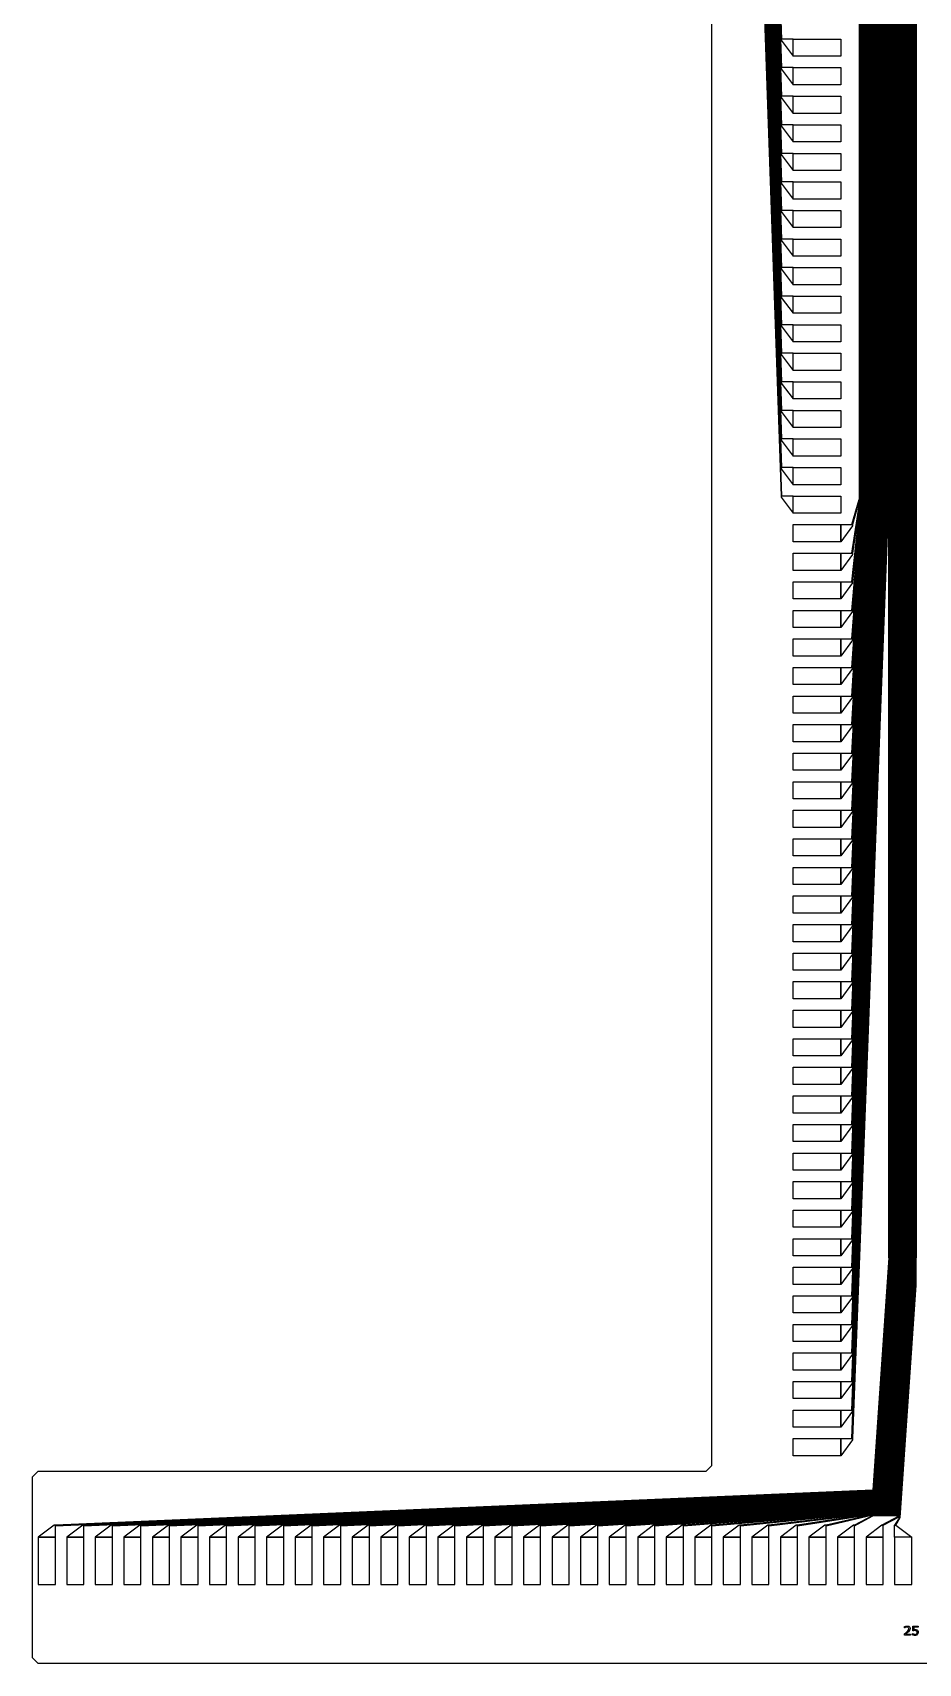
# Model space of a CAD drawing. Header units: inches. Extents: x 106592 to 209533, y 57057 to 74911.
# Drawn here: x 180135 to 183288, y 57278 to 63079 of the extents above; entities that cross this region are included whole.
import ezdxf

# ---------------------------------------------------------------- set-up
doc = ezdxf.new("R2010")
doc.units = ezdxf.units.IN
doc.header["$MEASUREMENT"] = 0
for name, color, linetype in [('metal', 221, 'Continuous'), ('nitride window', 40, 'Continuous'), ('profile', 140, 'Continuous')]:
    doc.layers.add(name, color=color, linetype=linetype)

msp = doc.modelspace()

# ---------------------------------------------------------------- linework, layer by layer
at = {"layer": 'metal'}
for points in [[(183077.5, 61418.7), (183079.1, 61418.7), (183079.1, 68021.4), (183077.5, 68021.4)], [(183080.7, 61418.7), (183082.3, 61418.7), (183082.3, 68021.4), (183080.7, 68021.4)], [(183083.9, 61418.7), (183085.5, 61418.7), (183085.5, 68021.4), (183083.9, 68021.4)], [(183087.1, 61418.7), (183088.7, 61418.7), (183088.7, 68021.4), (183087.1, 68021.4)], [(183090.3, 61418.7), (183091.9, 61418.7), (183091.9, 68021.4), (183090.3, 68021.4)], [(183093.5, 61418.7), (183095.1, 61418.7), (183095.1, 68021.4), (183093.5, 68021.4)], [(183096.7, 61418.7), (183098.3, 61418.7), (183098.3, 68021.4), (183096.7, 68021.4)], [(183099.9, 61418.7), (183101.5, 61418.7), (183101.5, 68021.4), (183099.9, 68021.4)], [(183103.1, 61418.7), (183104.7, 61418.7), (183104.7, 68021.4), (183103.1, 68021.4)], [(183106.3, 61418.7), (183107.9, 61418.7), (183107.9, 68021.4), (183106.3, 68021.4)], [(183109.5, 61418.7), (183111.1, 61418.7), (183111.1, 68021.4), (183109.5, 68021.4)], [(183112.7, 61418.7), (183114.3, 61418.7), (183114.3, 68021.4), (183112.7, 68021.4)], [(183115.9, 61418.7), (183117.5, 61418.7), (183117.5, 68021.4), (183115.9, 68021.4)], [(183119.1, 61418.7), (183120.7, 61418.7), (183120.7, 68021.4), (183119.1, 68021.4)], [(183122.3, 61418.7), (183123.9, 61418.7), (183123.9, 68021.4), (183122.3, 68021.4)], [(183125.5, 61418.7), (183127.1, 61418.7), (183127.1, 68021.4), (183125.5, 68021.4)], [(183128.7, 61418.7), (183130.3, 61418.7), (183130.3, 68021.4), (183128.7, 68021.4)], [(183131.9, 61418.7), (183133.5, 61418.7), (183133.5, 68021.4), (183131.9, 68021.4)], [(183135.1, 61418.7), (183136.7, 61418.7), (183136.7, 68021.4), (183135.1, 68021.4)], [(183138.3, 61418.7), (183139.9, 61418.7), (183139.9, 68021.4), (183138.3, 68021.4)], [(183141.5, 61418.7), (183143.1, 61418.7), (183143.1, 68021.4), (183141.5, 68021.4)], [(183144.7, 61418.7), (183146.3, 61418.7), (183146.3, 68021.4), (183144.7, 68021.4)], [(183147.9, 61418.7), (183149.5, 61418.7), (183149.5, 68021.4), (183147.9, 68021.4)], [(183151.1, 61418.7), (183152.7, 61418.7), (183152.7, 68021.4), (183151.1, 68021.4)], [(183154.3, 61418.7), (183155.9, 61418.7), (183155.9, 68021.4), (183154.3, 68021.4)], [(183157.5, 61418.7), (183159.1, 61418.7), (183159.1, 68021.4), (183157.5, 68021.4)], [(183160.7, 61418.7), (183162.3, 61418.7), (183162.3, 68021.4), (183160.7, 68021.4)], [(183163.9, 61418.7), (183165.5, 61418.7), (183165.5, 68021.4), (183163.9, 68021.4)], [(183167.1, 61418.7), (183168.7, 61418.7), (183168.7, 68021.4), (183167.1, 68021.4)], [(183170.3, 61418.7), (183171.9, 61418.7), (183171.9, 68021.4), (183170.3, 68021.4)], [(183173.5, 61418.7), (183175.1, 61418.7), (183175.1, 68021.4), (183173.5, 68021.4)], [(183176.7, 61418.7), (183178.3, 61418.7), (183178.3, 68021.4), (183176.7, 68021.4)], [(183179.9, 61418.7), (183181.5, 61418.7), (183181.5, 68021.4), (183179.9, 68021.4)], [(183184.7, 58721.4), (183183.1, 58721.4), (183183.1, 68021.4), (183184.7, 68021.4)], [(183187.9, 58721.4), (183186.3, 58721.4), (183186.3, 68021.4), (183187.9, 68021.4)], [(183191.1, 58721.4), (183189.5, 58721.4), (183189.5, 68021.4), (183191.1, 68021.4)], [(183194.3, 58721.4), (183192.7, 58721.4), (183192.7, 68021.4), (183194.3, 68021.4)], [(183197.5, 58721.4), (183195.9, 58721.4), (183195.9, 68021.4), (183197.5, 68021.4)], [(183200.7, 58721.4), (183199.1, 58721.4), (183199.1, 68021.4), (183200.7, 68021.4)], [(183203.9, 58721.4), (183202.3, 58721.4), (183202.3, 68021.4), (183203.9, 68021.4)], [(183207.1, 58721.4), (183205.5, 58721.4), (183205.5, 68021.4), (183207.1, 68021.4)], [(183210.3, 58721.4), (183208.7, 58721.4), (183208.7, 68021.4), (183210.3, 68021.4)], [(183213.5, 58721.4), (183211.9, 58721.4), (183211.9, 68021.4), (183213.5, 68021.4)], [(183216.7, 58721.4), (183215.1, 58721.4), (183215.1, 68021.4), (183216.7, 68021.4)], [(183219.9, 58721.4), (183218.3, 58721.4), (183218.3, 68021.4), (183219.9, 68021.4)], [(183223.1, 58721.4), (183221.5, 58721.4), (183221.5, 68021.4), (183223.1, 68021.4)], [(183226.3, 58721.4), (183224.7, 58721.4), (183224.7, 68021.4), (183226.3, 68021.4)], [(183229.5, 58721.4), (183227.9, 58721.4), (183227.9, 68021.4), (183229.5, 68021.4)], [(183232.7, 58721.4), (183231.1, 58721.4), (183231.1, 68021.4), (183232.7, 68021.4)], [(183235.9, 58721.4), (183234.3, 58721.4), (183234.3, 68021.4), (183235.9, 68021.4)], [(183239.1, 58721.4), (183237.5, 58721.4), (183237.5, 68021.4), (183239.1, 68021.4)], [(183242.3, 58721.4), (183240.7, 58721.4), (183240.7, 68021.4), (183242.3, 68021.4)], [(183245.5, 58721.4), (183243.9, 58721.4), (183243.9, 68021.4), (183245.5, 68021.4)], [(183248.7, 58721.4), (183247.1, 58721.4), (183247.1, 68021.4), (183248.7, 68021.4)], [(183251.9, 58721.4), (183250.3, 58721.4), (183250.3, 68021.4), (183251.9, 68021.4)], [(183255.1, 58721.4), (183253.5, 58721.4), (183253.5, 68021.4), (183255.1, 68021.4)], [(183258.3, 58721.4), (183256.7, 58721.4), (183256.7, 68021.4), (183258.3, 68021.4)], [(183261.5, 58721.4), (183259.9, 58721.4), (183259.9, 68021.4), (183261.5, 68021.4)], [(183264.7, 58721.4), (183263.1, 58721.4), (183263.1, 68021.4), (183264.7, 68021.4)], [(183267.9, 58721.4), (183266.3, 58721.4), (183266.3, 68021.4), (183267.9, 68021.4)], [(183271.1, 58721.4), (183269.5, 58721.4), (183269.5, 68021.4), (183271.1, 68021.4)], [(183274.3, 58721.4), (183272.7, 58721.4), (183272.7, 68021.4), (183274.3, 68021.4)], [(183277.5, 58721.4), (183275.9, 58721.4), (183275.9, 68021.4), (183277.5, 68021.4)], [(183280.7, 58721.4), (183279.1, 58721.4), (183279.1, 68021.4), (183280.7, 68021.4)], [(182574.8, 67921.4), (182573.2, 67921.4), (182800, 61430.7), (182802.1, 61430.7)], [(182578, 67921.4), (182576.4, 67921.4), (182800, 61532.3), (182802.1, 61532.3)], [(182581.2, 67921.4), (182579.6, 67921.4), (182800, 61633.9), (182802.1, 61633.9)], [(182800, 61735.5), (182802.1, 61735.5), (182584.4, 67921.4), (182582.8, 67921.4)], [(182587.6, 67921.4), (182586, 67921.4), (182800, 61837.1), (182802.1, 61837.1)], [(182800, 61938.7), (182802.1, 61938.7), (182590.8, 67921.4), (182589.2, 67921.4)], [(182800, 62040.3), (182802.1, 62040.3), (182594, 67921.4), (182592.4, 67921.4)], [(182597.2, 67921.4), (182595.6, 67921.4), (182800, 62141.9), (182802.1, 62141.9)], [(182600.4, 67921.4), (182598.8, 67921.4), (182800, 62243.5), (182802.1, 62243.5)], [(182603.6, 67921.4), (182602, 67921.4), (182800, 62345.1), (182802.1, 62345.1)], [(182606.8, 67921.4), (182605.2, 67921.4), (182800, 62446.7), (182802.1, 62446.7)], [(182800, 62548.3), (182802.1, 62548.3), (182610, 67921.4), (182608.4, 67921.4)], [(182613.2, 67921.4), (182611.6, 67921.4), (182800, 62649.9), (182802.1, 62649.9)], [(182800, 62751.5), (182802.1, 62751.5), (182616.4, 67921.4), (182614.8, 67921.4)], [(182800, 62853.1), (182802.1, 62853.1), (182619.6, 67921.4), (182618, 67921.4)], [(182622.8, 67921.4), (182621.2, 67921.4), (182800, 62954.7), (182802.1, 62954.7)], [(182626, 67921.4), (182624.4, 67921.4), (182800, 63056.3), (182802.1, 63056.3)], [(182842.3, 62995.4), (182842.3, 63056.3), (182800, 63056.3), (182800, 63052.1), (182842.3, 62995.4)], [(182842.3, 63056.3), (183011.6, 63056.3), (183011.6, 62995.4), (182842.3, 62995.4)], [(182842.3, 62893.8), (182842.3, 62954.7), (182800, 62954.7), (182800, 62950.5), (182842.3, 62893.8)], [(182842.3, 62954.7), (183011.6, 62954.7), (183011.6, 62893.8), (182842.3, 62893.8)], [(182842.3, 62792.2), (182842.3, 62853.1), (182800, 62853.1), (182800, 62848.9), (182842.3, 62792.2)], [(182842.3, 62853.1), (183011.6, 62853.1), (183011.6, 62792.2), (182842.3, 62792.2)], [(182842.3, 62690.6), (182842.3, 62751.5), (182800, 62751.5), (182800, 62747.3), (182842.3, 62690.6)], [(182842.3, 62751.5), (183011.6, 62751.5), (183011.6, 62690.6), (182842.3, 62690.6)], [(182842.3, 62588.9), (182842.3, 62649.9), (182800, 62649.9), (182800, 62645.7), (182842.3, 62588.9)], [(182842.3, 62649.9), (183011.6, 62649.9), (183011.6, 62588.9), (182842.3, 62588.9)], [(182842.3, 62487.3), (182842.3, 62548.3), (182800, 62548.3), (182800, 62544.1), (182842.3, 62487.3)], [(182842.3, 62548.3), (183011.6, 62548.3), (183011.6, 62487.3), (182842.3, 62487.3)], [(182842.3, 62385.7), (182842.3, 62446.7), (182800, 62446.7), (182800, 62442.5), (182842.3, 62385.7)], [(182842.3, 62446.7), (183011.6, 62446.7), (183011.6, 62385.7), (182842.3, 62385.7)], [(182842.3, 62284.1), (182842.3, 62345.1), (182800, 62345.1), (182800, 62340.9), (182842.3, 62284.1)], [(182842.3, 62345.1), (183011.6, 62345.1), (183011.6, 62284.1), (182842.3, 62284.1)], [(182842.3, 62182.5), (182842.3, 62243.5), (182800, 62243.5), (182800, 62239.3), (182842.3, 62182.5)], [(182842.3, 62243.5), (183011.6, 62243.5), (183011.6, 62182.5), (182842.3, 62182.5)], [(182842.3, 62080.9), (182842.3, 62141.9), (182800, 62141.9), (182800, 62137.7), (182842.3, 62080.9)], [(182842.3, 62141.9), (183011.6, 62141.9), (183011.6, 62080.9), (182842.3, 62080.9)], [(182842.3, 61979.3), (182842.3, 62040.3), (182800, 62040.3), (182800, 62036.1), (182842.3, 61979.3)], [(182842.3, 62040.3), (183011.6, 62040.3), (183011.6, 61979.3), (182842.3, 61979.3)], [(182842.3, 61877.7), (182842.3, 61938.7), (182800, 61938.7), (182800, 61934.5), (182842.3, 61877.7)], [(182842.3, 61938.7), (183011.6, 61938.7), (183011.6, 61877.7), (182842.3, 61877.7)], [(182842.3, 61776.1), (182842.3, 61837.1), (182800, 61837.1), (182800, 61832.8), (182842.3, 61776.1)], [(182842.3, 61837.1), (183011.6, 61837.1), (183011.6, 61776.1), (182842.3, 61776.1)], [(182842.3, 61674.5), (182842.3, 61735.5), (182800, 61735.5), (182800, 61731.2), (182842.3, 61674.5)], [(182842.3, 61735.5), (183011.6, 61735.5), (183011.6, 61674.5), (182842.3, 61674.5)], [(182842.3, 61572.9), (182842.3, 61633.9), (182800, 61633.9), (182800, 61629.6), (182842.3, 61572.9)], [(182842.3, 61633.9), (183011.6, 61633.9), (183011.6, 61572.9), (182842.3, 61572.9)], [(182842.3, 61471.3), (182842.3, 61532.3), (182800, 61532.3), (182800, 61528), (182842.3, 61471.3)], [(182842.3, 61532.3), (183011.6, 61532.3), (183011.6, 61471.3), (182842.3, 61471.3)], [(182842.3, 61369.7), (182842.3, 61430.7), (182800, 61430.7), (182800, 61426.4), (182842.3, 61369.7)], [(182842.3, 61430.7), (183011.6, 61430.7), (183011.6, 61369.7), (182842.3, 61369.7)], [(183144.7, 61418.7), (183146.3, 61418.7), (183054, 59195.4), (183051.8, 59195.4)], [(183054, 59297), (183051.8, 59297), (183141.5, 61418.7), (183143.1, 61418.7)], [(183138.3, 61418.7), (183139.9, 61418.7), (183054, 59398.6), (183051.8, 59398.6)], [(183054, 59500.2), (183051.8, 59500.2), (183135.1, 61418.7), (183136.7, 61418.7)], [(183054, 59601.8), (183051.8, 59601.8), (183131.9, 61418.7), (183133.5, 61418.7)], [(183128.7, 61418.7), (183130.3, 61418.7), (183054, 59703.4), (183051.8, 59703.4)], [(183147.9, 61418.7), (183149.5, 61418.7), (183054, 59093.8), (183051.8, 59093.8)], [(183151.1, 61418.7), (183152.7, 61418.7), (183054, 58992.2), (183051.8, 58992.2)], [(183176.7, 61418.7), (183178.3, 61418.7), (183054, 58179.3), (183051.8, 58179.3)], [(183173.5, 61418.7), (183175.1, 61418.7), (183054, 58280.9), (183051.8, 58280.9)], [(183154.3, 61418.7), (183155.9, 61418.7), (183054, 58890.6), (183051.8, 58890.6)], [(183054, 58789), (183051.8, 58789), (183157.5, 61418.7), (183159.1, 61418.7)], [(183054, 58687.4), (183051.8, 58687.4), (183160.7, 61418.7), (183162.3, 61418.7)], [(183163.9, 61418.7), (183165.5, 61418.7), (183054, 58585.8), (183051.8, 58585.8)], [(183054, 58484.1), (183051.8, 58484.1), (183167.1, 61418.7), (183168.7, 61418.7)], [(183170.3, 61418.7), (183171.9, 61418.7), (183054, 58382.5), (183051.8, 58382.5)], [(183119.1, 61418.7), (183120.7, 61418.7), (183054, 60008.2), (183051.8, 60008.2)], [(183054, 60109.8), (183051.8, 60109.8), (183115.9, 61418.7), (183117.5, 61418.7)], [(183112.7, 61418.7), (183114.3, 61418.7), (183054, 60211.4), (183051.8, 60211.4)], [(183054, 60313), (183051.8, 60313), (183109.5, 61418.7), (183111.1, 61418.7)], [(183054, 60414.6), (183051.8, 60414.6), (183106.3, 61418.7), (183107.9, 61418.7)], [(183103.1, 61418.7), (183104.7, 61418.7), (183054, 60516.2), (183051.8, 60516.2)], [(183122.3, 61418.7), (183123.9, 61418.7), (183054, 59906.6), (183051.8, 59906.6)], [(183125.5, 61418.7), (183127.1, 61418.7), (183054, 59805), (183051.8, 59805)], [(183099.9, 61418.7), (183101.5, 61418.7), (183054, 60617.8), (183051.8, 60617.8)], [(183096.7, 61418.7), (183098.3, 61418.7), (183054, 60719.4), (183051.8, 60719.4)], [(183077.5, 61418.7), (183079.1, 61418.7), (183054, 61329.1), (183051.8, 61329.1)], [(183054, 61227.5), (183051.8, 61227.5), (183080.7, 61418.7), (183082.3, 61418.7)], [(183054, 61125.9), (183051.8, 61125.9), (183083.9, 61418.7), (183085.5, 61418.7)], [(183087.1, 61418.7), (183088.7, 61418.7), (183054, 61024.2), (183051.8, 61024.2)], [(183054, 60922.6), (183051.8, 60922.6), (183090.3, 61418.7), (183091.9, 61418.7)], [(183093.5, 61418.7), (183095.1, 61418.7), (183054, 60821), (183051.8, 60821)], [(183179.9, 61418.7), (183181.5, 61418.7), (183054, 58077.7), (183051.8, 58077.7)], [(182842.3, 61329.1), (183011.6, 61329.1), (183011.6, 61268.1), (182842.3, 61268.1)], [(183011.6, 61268.1), (183011.6, 61329.1), (183054, 61329.1), (183054, 61324.8), (183011.6, 61268.1)], [(182842.3, 61227.5), (183011.6, 61227.5), (183011.6, 61166.5), (182842.3, 61166.5)], [(183011.6, 61166.5), (183011.6, 61227.5), (183054, 61227.5), (183054, 61223.2), (183011.6, 61166.5)], [(182842.3, 61125.9), (183011.6, 61125.9), (183011.6, 61064.9), (182842.3, 61064.9)], [(183011.6, 61064.9), (183011.6, 61125.9), (183054, 61125.9), (183054, 61121.6), (183011.6, 61064.9)], [(182842.3, 61024.2), (183011.6, 61024.2), (183011.6, 60963.3), (182842.3, 60963.3)], [(183011.6, 60963.3), (183011.6, 61024.2), (183054, 61024.2), (183054, 61020), (183011.6, 60963.3)], [(182842.3, 60922.6), (183011.6, 60922.6), (183011.6, 60861.7), (182842.3, 60861.7)], [(183011.6, 60861.7), (183011.6, 60922.6), (183054, 60922.6), (183054, 60918.4), (183011.6, 60861.7)], [(182842.3, 60821), (183011.6, 60821), (183011.6, 60760.1), (182842.3, 60760.1)], [(183011.6, 60760.1), (183011.6, 60821), (183054, 60821), (183054, 60816.8), (183011.6, 60760.1)], [(182842.3, 60719.4), (183011.6, 60719.4), (183011.6, 60658.5), (182842.3, 60658.5)], [(183011.6, 60658.5), (183011.6, 60719.4), (183054, 60719.4), (183054, 60715.2), (183011.6, 60658.5)], [(182842.3, 60617.8), (183011.6, 60617.8), (183011.6, 60556.9), (182842.3, 60556.9)], [(183011.6, 60556.9), (183011.6, 60617.8), (183054, 60617.8), (183054, 60613.6), (183011.6, 60556.9)], [(182842.3, 60516.2), (183011.6, 60516.2), (183011.6, 60455.3), (182842.3, 60455.3)], [(183011.6, 60455.3), (183011.6, 60516.2), (183054, 60516.2), (183054, 60512), (183011.6, 60455.3)], [(182842.3, 60414.6), (183011.6, 60414.6), (183011.6, 60353.7), (182842.3, 60353.7)], [(183011.6, 60353.7), (183011.6, 60414.6), (183054, 60414.6), (183054, 60410.4), (183011.6, 60353.7)], [(182842.3, 60313), (183011.6, 60313), (183011.6, 60252.1), (182842.3, 60252.1)], [(183011.6, 60252.1), (183011.6, 60313), (183054, 60313), (183054, 60308.8), (183011.6, 60252.1)], [(182842.3, 60211.4), (183011.6, 60211.4), (183011.6, 60150.5), (182842.3, 60150.5)], [(183011.6, 60150.5), (183011.6, 60211.4), (183054, 60211.4), (183054, 60207.2), (183011.6, 60150.5)], [(182842.3, 60109.8), (183011.6, 60109.8), (183011.6, 60048.8), (182842.3, 60048.8)], [(183011.6, 60048.8), (183011.6, 60109.8), (183054, 60109.8), (183054, 60105.6), (183011.6, 60048.8)], [(182842.3, 60008.2), (183011.6, 60008.2), (183011.6, 59947.2), (182842.3, 59947.2)], [(183011.6, 59947.2), (183011.6, 60008.2), (183054, 60008.2), (183054, 60004), (183011.6, 59947.2)], [(182842.3, 59906.6), (183011.6, 59906.6), (183011.6, 59845.6), (182842.3, 59845.6)], [(183011.6, 59845.6), (183011.6, 59906.6), (183054, 59906.6), (183054, 59902.4), (183011.6, 59845.6)], [(182842.3, 59805), (183011.6, 59805), (183011.6, 59744), (182842.3, 59744)], [(183011.6, 59744), (183011.6, 59805), (183054, 59805), (183054, 59800.8), (183011.6, 59744)], [(182842.3, 59703.4), (183011.6, 59703.4), (183011.6, 59642.4), (182842.3, 59642.4)], [(183011.6, 59642.4), (183011.6, 59703.4), (183054, 59703.4), (183054, 59699.2), (183011.6, 59642.4)], [(182842.3, 59601.8), (183011.6, 59601.8), (183011.6, 59540.8), (182842.3, 59540.8)], [(183011.6, 59540.8), (183011.6, 59601.8), (183054, 59601.8), (183054, 59597.6), (183011.6, 59540.8)], [(182842.3, 59500.2), (183011.6, 59500.2), (183011.6, 59439.2), (182842.3, 59439.2)], [(183011.6, 59439.2), (183011.6, 59500.2), (183054, 59500.2), (183054, 59496), (183011.6, 59439.2)], [(182842.3, 59398.6), (183011.6, 59398.6), (183011.6, 59337.6), (182842.3, 59337.6)], [(183011.6, 59337.6), (183011.6, 59398.6), (183054, 59398.6), (183054, 59394.4), (183011.6, 59337.6)], [(182842.3, 59297), (183011.6, 59297), (183011.6, 59236), (182842.3, 59236)], [(183011.6, 59236), (183011.6, 59297), (183054, 59297), (183054, 59292.7), (183011.6, 59236)], [(182842.3, 59195.4), (183011.6, 59195.4), (183011.6, 59134.4), (182842.3, 59134.4)], [(183011.6, 59134.4), (183011.6, 59195.4), (183054, 59195.4), (183054, 59191.1), (183011.6, 59134.4)], [(182842.3, 59093.8), (183011.6, 59093.8), (183011.6, 59032.8), (182842.3, 59032.8)], [(183011.6, 59032.8), (183011.6, 59093.8), (183054, 59093.8), (183054, 59089.5), (183011.6, 59032.8)], [(182842.3, 58992.2), (183011.6, 58992.2), (183011.6, 58931.2), (182842.3, 58931.2)], [(183011.6, 58931.2), (183011.6, 58992.2), (183054, 58992.2), (183054, 58987.9), (183011.6, 58931.2)], [(182842.3, 58890.6), (183011.6, 58890.6), (183011.6, 58829.6), (182842.3, 58829.6)], [(183011.6, 58829.6), (183011.6, 58890.6), (183054, 58890.6), (183054, 58886.3), (183011.6, 58829.6)], [(182842.3, 58789), (183011.6, 58789), (183011.6, 58728), (182842.3, 58728)], [(183011.6, 58728), (183011.6, 58789), (183054, 58789), (183054, 58784.7), (183011.6, 58728)], [(183125.7, 57894.3), (183125.7, 57892.7), (183127.3, 57892.7), (183184.7, 58719.8), (183184.7, 58721.4), (183183.1, 58721.4), (183125.7, 57894.3)], [(183130.5, 57889.5), (183125.7, 57889.5), (183125.7, 57891.1), (183128.9, 57891.1), (183186.3, 58718.2), (183186.3, 58721.4), (183187.9, 58721.4), (183187.9, 58716.6)], [(183132.1, 57887.9), (183125.7, 57887.9), (183125.7, 57886.3), (183133.7, 57886.3), (183191.1, 58713.4), (183191.1, 58721.4), (183189.5, 58721.4), (183189.5, 58715)], [(183136.9, 57883.1), (183125.7, 57883.1), (183125.7, 57884.7), (183135.3, 57884.7), (183192.7, 58711.8), (183192.7, 58721.4), (183194.3, 58721.4), (183194.3, 58710.2)], [(183140.1, 57879.9), (183125.7, 57879.9), (183125.7, 57881.5), (183138.5, 57881.5), (183195.9, 58708.6), (183195.9, 58721.4), (183197.5, 58721.4), (183197.5, 58707)], [(183141.7, 57878.3), (183125.7, 57878.3), (183125.7, 57876.7), (183143.3, 57876.7), (183200.7, 58703.8), (183200.7, 58721.4), (183199.1, 58721.4), (183199.1, 58705.4)], [(183146.5, 57873.5), (183125.7, 57873.5), (183125.7, 57875.1), (183144.9, 57875.1), (183202.3, 58702.2), (183202.3, 58721.4), (183203.9, 58721.4), (183203.9, 58700.6)], [(183149.7, 57870.3), (183125.7, 57870.3), (183125.7, 57871.9), (183148.1, 57871.9), (183205.5, 58699), (183205.5, 58721.4), (183207.1, 58721.4), (183207.1, 58697.4)], [(183151.3, 57868.7), (183125.7, 57868.7), (183125.7, 57867.1), (183152.9, 57867.1), (183210.3, 58694.2), (183210.3, 58721.4), (183208.7, 58721.4), (183208.7, 58695.8)], [(183156.1, 57863.9), (183125.7, 57863.9), (183125.7, 57865.5), (183154.5, 57865.5), (183211.9, 58692.6), (183211.9, 58721.4), (183213.5, 58721.4), (183213.5, 58691)], [(183159.3, 57860.7), (183125.7, 57860.7), (183125.7, 57862.3), (183157.7, 57862.3), (183215.1, 58689.4), (183215.1, 58721.4), (183216.7, 58721.4), (183216.7, 58687.8)], [(183160.9, 57859.1), (183125.7, 57859.1), (183125.7, 57857.5), (183162.5, 57857.5), (183219.9, 58684.6), (183219.9, 58721.4), (183218.3, 58721.4), (183218.3, 58686.2)], [(183165.7, 57854.3), (183125.7, 57854.3), (183125.7, 57855.9), (183164.1, 57855.9), (183221.5, 58683), (183221.5, 58721.4), (183223.1, 58721.4), (183223.1, 58681.4)], [(183168.9, 57851.1), (183125.7, 57851.1), (183125.7, 57852.7), (183167.3, 57852.7), (183224.7, 58679.8), (183224.7, 58721.4), (183226.3, 58721.4), (183226.3, 58678.2)], [(183170.5, 57849.5), (183125.7, 57849.5), (183125.7, 57847.9), (183172.1, 57847.9), (183229.5, 58675), (183229.5, 58721.4), (183227.9, 58721.4), (183227.9, 58676.6)], [(183175.3, 57844.7), (183125.7, 57844.7), (183125.7, 57846.3), (183173.7, 57846.3), (183231.1, 58673.4), (183231.1, 58721.4), (183232.7, 58721.4), (183232.7, 58671.8)], [(183178.5, 57841.5), (183125.7, 57841.5), (183125.7, 57843.1), (183176.9, 57843.1), (183234.3, 58670.2), (183234.3, 58721.4), (183235.9, 58721.4), (183235.9, 58668.6)], [(183180.1, 57839.9), (183125.7, 57839.9), (183125.7, 57838.3), (183181.7, 57838.3), (183239.1, 58665.4), (183239.1, 58721.4), (183237.5, 58721.4), (183237.5, 58667)], [(183184.9, 57835.1), (183125.7, 57835.1), (183125.7, 57836.7), (183183.3, 57836.7), (183240.7, 58663.8), (183240.7, 58721.4), (183242.3, 58721.4), (183242.3, 58662.2)], [(183188.1, 57831.9), (183125.7, 57831.9), (183125.7, 57833.5), (183186.5, 57833.5), (183243.9, 58660.6), (183243.9, 58721.4), (183245.5, 58721.4), (183245.5, 58659)], [(183189.7, 57830.3), (183125.7, 57830.3), (183125.7, 57828.7), (183191.3, 57828.7), (183248.7, 58655.8), (183248.7, 58721.4), (183247.1, 58721.4), (183247.1, 58657.4)], [(183194.5, 57825.5), (183125.7, 57825.5), (183125.7, 57827.1), (183192.9, 57827.1), (183250.3, 58654.2), (183250.3, 58721.4), (183251.9, 58721.4), (183251.9, 58652.6)], [(183197.7, 57822.3), (183125.7, 57822.3), (183125.7, 57823.9), (183196.1, 57823.9), (183253.5, 58651), (183253.5, 58721.4), (183255.1, 58721.4), (183255.1, 58649.4)], [(183199.3, 57820.7), (183125.7, 57820.7), (183125.7, 57819.1), (183200.9, 57819.1), (183258.3, 58646.2), (183258.3, 58721.4), (183256.7, 58721.4), (183256.7, 58647.8)], [(183204.1, 57815.9), (183125.7, 57815.9), (183125.7, 57817.5), (183202.5, 57817.5), (183259.9, 58644.6), (183259.9, 58721.4), (183261.5, 58721.4), (183261.5, 58643)], [(183207.3, 57812.7), (183125.7, 57812.7), (183125.7, 57814.3), (183205.7, 57814.3), (183263.1, 58641.4), (183263.1, 58721.4), (183264.7, 58721.4), (183264.7, 58639.8)], [(183210.5, 57809.5), (183125.7, 57809.5), (183125.7, 57811.1), (183208.9, 57811.1), (183266.3, 58638.2), (183266.3, 58721.4), (183267.9, 58721.4), (183267.9, 58636.6)], [(183212.1, 57807.9), (183125.7, 57807.9), (183125.7, 57806.3), (183213.7, 57806.3), (183271.1, 58633.4), (183271.1, 58721.4), (183269.5, 58721.4), (183269.5, 58635)], [(183216.9, 57803.1), (183125.7, 57803.1), (183125.7, 57804.7), (183215.3, 57804.7), (183272.7, 58631.8), (183272.7, 58721.4), (183274.3, 58721.4), (183274.3, 58630.2)], [(183218.5, 57801.5), (183220.1, 57799.9), (183277.5, 58627), (183277.5, 58721.4), (183275.9, 58721.4), (183275.9, 58628.6)], [(183221.7, 57798.3), (183223.3, 57796.7), (183280.7, 58623.8), (183280.7, 58721.4), (183279.1, 58721.4), (183279.1, 58625.4)], [(182842.3, 58687.4), (183011.6, 58687.4), (183011.6, 58626.4), (182842.3, 58626.4)], [(183011.6, 58626.4), (183011.6, 58687.4), (183054, 58687.4), (183054, 58683.1), (183011.6, 58626.4)], [(182842.3, 58585.8), (183011.6, 58585.8), (183011.6, 58524.8), (182842.3, 58524.8)], [(183011.6, 58524.8), (183011.6, 58585.8), (183054, 58585.8), (183054, 58581.5), (183011.6, 58524.8)], [(182842.3, 58484.1), (183011.6, 58484.1), (183011.6, 58423.2), (182842.3, 58423.2)], [(183011.6, 58423.2), (183011.6, 58484.1), (183054, 58484.1), (183054, 58479.9), (183011.6, 58423.2)], [(182842.3, 58382.5), (183011.6, 58382.5), (183011.6, 58321.6), (182842.3, 58321.6)], [(183011.6, 58321.6), (183011.6, 58382.5), (183054, 58382.5), (183054, 58378.3), (183011.6, 58321.6)], [(182842.3, 58280.9), (183011.6, 58280.9), (183011.6, 58220), (182842.3, 58220)], [(183011.6, 58220), (183011.6, 58280.9), (183054, 58280.9), (183054, 58276.7), (183011.6, 58220)], [(182842.3, 58179.3), (183011.6, 58179.3), (183011.6, 58118.4), (182842.3, 58118.4)], [(183011.6, 58118.4), (183011.6, 58179.3), (183054, 58179.3), (183054, 58175.1), (183011.6, 58118.4)], [(182842.3, 58077.7), (183011.6, 58077.7), (183011.6, 58016.8), (182842.3, 58016.8)], [(183011.6, 58016.8), (183011.6, 58077.7), (183054, 58077.7), (183054, 58073.5), (183011.6, 58016.8)], [(183125.7, 57892.7), (183125.7, 57894.3), (180216.3, 57769.9), (180216.3, 57767.8)], [(183125.7, 57889.5), (183125.7, 57891.1), (180317.9, 57769.9), (180317.9, 57767.8)], [(183125.7, 57886.3), (183125.7, 57887.9), (180419.5, 57769.9), (180419.5, 57767.8)], [(180521.1, 57769.9), (180521.1, 57767.8), (183125.7, 57883.1), (183125.7, 57884.7)], [(183125.7, 57879.9), (183125.7, 57881.5), (180622.7, 57769.9), (180622.7, 57767.8)], [(180724.3, 57769.9), (180724.3, 57767.8), (183125.7, 57876.7), (183125.7, 57878.3)], [(180825.9, 57769.9), (180825.9, 57767.8), (183125.7, 57873.5), (183125.7, 57875.1)], [(183125.7, 57870.3), (183125.7, 57871.9), (180927.5, 57769.9), (180927.5, 57767.8)], [(183125.7, 57867.1), (183125.7, 57868.7), (181029.1, 57769.9), (181029.1, 57767.8)], [(183125.7, 57863.9), (183125.7, 57865.5), (181130.7, 57769.9), (181130.7, 57767.8)], [(183125.7, 57860.7), (183125.7, 57862.3), (181232.3, 57769.9), (181232.3, 57767.8)], [(181333.9, 57769.9), (181333.9, 57767.8), (183125.7, 57857.5), (183125.7, 57859.1)], [(183125.7, 57854.3), (183125.7, 57855.9), (181435.5, 57769.9), (181435.5, 57767.8)], [(181537.1, 57769.9), (181537.1, 57767.8), (183125.7, 57851.1), (183125.7, 57852.7)], [(181638.7, 57769.9), (181638.7, 57767.8), (183125.7, 57847.9), (183125.7, 57849.5)], [(183125.7, 57844.7), (183125.7, 57846.3), (181740.3, 57769.9), (181740.3, 57767.8)], [(183125.7, 57841.5), (183125.7, 57843.1), (181841.9, 57769.9), (181841.9, 57767.8)], [(183125.7, 57838.3), (183125.7, 57839.9), (181943.5, 57769.9), (181943.5, 57767.8)], [(183125.7, 57835.1), (183125.7, 57836.7), (182045.1, 57769.9), (182045.1, 57767.8)], [(182146.7, 57769.9), (182146.7, 57767.8), (183125.7, 57831.9), (183125.7, 57833.5)], [(183125.7, 57828.7), (183125.7, 57830.3), (182248.3, 57769.9), (182248.3, 57767.8)], [(182350, 57769.9), (182350, 57767.8), (183125.7, 57825.5), (183125.7, 57827.1)], [(182451.6, 57769.9), (182451.6, 57767.8), (183125.7, 57822.3), (183125.7, 57823.9)], [(183125.7, 57819.1), (183125.7, 57820.7), (182553.2, 57769.9), (182553.2, 57767.8)], [(183125.7, 57815.9), (183125.7, 57817.5), (182654.8, 57769.9), (182654.8, 57767.8)], [(183125.7, 57812.7), (183125.7, 57814.3), (182756.4, 57769.9), (182756.4, 57767.8)], [(183125.7, 57809.5), (183125.7, 57811.1), (182858, 57769.9), (182858, 57767.8)], [(182959.6, 57769.9), (182959.6, 57767.8), (183125.7, 57806.3), (183125.7, 57807.9)], [(183125.7, 57803.1), (183125.7, 57804.7), (183061.2, 57769.9), (183061.2, 57767.8)], [(183158.6, 57769.9), (183162.8, 57769.9), (183220.1, 57799.9), (183218.5, 57801.5)], [(183207.7, 57769.9), (183223.3, 57796.7), (183221.7, 57798.3), (183203.4, 57769.9)], [(180155.3, 57727.6), (180216.3, 57727.6), (180216.3, 57769.9), (180212, 57769.9), (180155.3, 57727.6)], [(180216.3, 57558.3), (180216.3, 57727.6), (180155.3, 57727.6), (180155.3, 57558.3)], [(180256.9, 57727.6), (180317.9, 57727.6), (180317.9, 57769.9), (180313.6, 57769.9), (180256.9, 57727.6)], [(180317.9, 57558.3), (180317.9, 57727.6), (180256.9, 57727.6), (180256.9, 57558.3)], [(180358.5, 57727.6), (180419.5, 57727.6), (180419.5, 57769.9), (180415.2, 57769.9), (180358.5, 57727.6)], [(180419.5, 57558.3), (180419.5, 57727.6), (180358.5, 57727.6), (180358.5, 57558.3)], [(180460.1, 57727.6), (180521.1, 57727.6), (180521.1, 57769.9), (180516.8, 57769.9), (180460.1, 57727.6)], [(180521.1, 57558.3), (180521.1, 57727.6), (180460.1, 57727.6), (180460.1, 57558.3)], [(180561.7, 57727.6), (180622.7, 57727.6), (180622.7, 57769.9), (180618.5, 57769.9), (180561.7, 57727.6)], [(180622.7, 57558.3), (180622.7, 57727.6), (180561.7, 57727.6), (180561.7, 57558.3)], [(180663.3, 57727.6), (180724.3, 57727.6), (180724.3, 57769.9), (180720.1, 57769.9), (180663.3, 57727.6)], [(180724.3, 57558.3), (180724.3, 57727.6), (180663.3, 57727.6), (180663.3, 57558.3)], [(180764.9, 57727.6), (180825.9, 57727.6), (180825.9, 57769.9), (180821.7, 57769.9), (180764.9, 57727.6)], [(180825.9, 57558.3), (180825.9, 57727.6), (180764.9, 57727.6), (180764.9, 57558.3)], [(180866.5, 57727.6), (180927.5, 57727.6), (180927.5, 57769.9), (180923.3, 57769.9), (180866.5, 57727.6)], [(180927.5, 57558.3), (180927.5, 57727.6), (180866.5, 57727.6), (180866.5, 57558.3)], [(180968.1, 57727.6), (181029.1, 57727.6), (181029.1, 57769.9), (181024.9, 57769.9), (180968.1, 57727.6)], [(181029.1, 57558.3), (181029.1, 57727.6), (180968.1, 57727.6), (180968.1, 57558.3)], [(181069.7, 57727.6), (181130.7, 57727.6), (181130.7, 57769.9), (181126.5, 57769.9), (181069.7, 57727.6)], [(181130.7, 57558.3), (181130.7, 57727.6), (181069.7, 57727.6), (181069.7, 57558.3)], [(181171.3, 57727.6), (181232.3, 57727.6), (181232.3, 57769.9), (181228.1, 57769.9), (181171.3, 57727.6)], [(181232.3, 57558.3), (181232.3, 57727.6), (181171.3, 57727.6), (181171.3, 57558.3)], [(181273, 57727.6), (181333.9, 57727.6), (181333.9, 57769.9), (181329.7, 57769.9), (181273, 57727.6)], [(181333.9, 57558.3), (181333.9, 57727.6), (181273, 57727.6), (181273, 57558.3)], [(181374.6, 57727.6), (181435.5, 57727.6), (181435.5, 57769.9), (181431.3, 57769.9), (181374.6, 57727.6)], [(181435.5, 57558.3), (181435.5, 57727.6), (181374.6, 57727.6), (181374.6, 57558.3)], [(181476.2, 57727.6), (181537.1, 57727.6), (181537.1, 57769.9), (181532.9, 57769.9), (181476.2, 57727.6)], [(181537.1, 57558.3), (181537.1, 57727.6), (181476.2, 57727.6), (181476.2, 57558.3)], [(181577.8, 57727.6), (181638.7, 57727.6), (181638.7, 57769.9), (181634.5, 57769.9), (181577.8, 57727.6)], [(181638.7, 57558.3), (181638.7, 57727.6), (181577.8, 57727.6), (181577.8, 57558.3)], [(181679.4, 57727.6), (181740.3, 57727.6), (181740.3, 57769.9), (181736.1, 57769.9), (181679.4, 57727.6)], [(181740.3, 57558.3), (181740.3, 57727.6), (181679.4, 57727.6), (181679.4, 57558.3)], [(181781, 57727.6), (181841.9, 57727.6), (181841.9, 57769.9), (181837.7, 57769.9), (181781, 57727.6)], [(181841.9, 57558.3), (181841.9, 57727.6), (181781, 57727.6), (181781, 57558.3)], [(181882.6, 57727.6), (181943.5, 57727.6), (181943.5, 57769.9), (181939.3, 57769.9), (181882.6, 57727.6)], [(181943.5, 57558.3), (181943.5, 57727.6), (181882.6, 57727.6), (181882.6, 57558.3)], [(181984.2, 57727.6), (182045.1, 57727.6), (182045.1, 57769.9), (182040.9, 57769.9), (181984.2, 57727.6)], [(182045.1, 57558.3), (182045.1, 57727.6), (181984.2, 57727.6), (181984.2, 57558.3)], [(182085.8, 57727.6), (182146.7, 57727.6), (182146.7, 57769.9), (182142.5, 57769.9), (182085.8, 57727.6)], [(182146.7, 57558.3), (182146.7, 57727.6), (182085.8, 57727.6), (182085.8, 57558.3)], [(182187.4, 57727.6), (182248.3, 57727.6), (182248.3, 57769.9), (182244.1, 57769.9), (182187.4, 57727.6)], [(182248.3, 57558.3), (182248.3, 57727.6), (182187.4, 57727.6), (182187.4, 57558.3)], [(182289, 57727.6), (182350, 57727.6), (182350, 57769.9), (182345.7, 57769.9), (182289, 57727.6)], [(182350, 57558.3), (182350, 57727.6), (182289, 57727.6), (182289, 57558.3)], [(182390.6, 57727.6), (182451.6, 57727.6), (182451.6, 57769.9), (182447.3, 57769.9), (182390.6, 57727.6)], [(182451.6, 57558.3), (182451.6, 57727.6), (182390.6, 57727.6), (182390.6, 57558.3)], [(182492.2, 57727.6), (182553.2, 57727.6), (182553.2, 57769.9), (182548.9, 57769.9), (182492.2, 57727.6)], [(182553.2, 57558.3), (182553.2, 57727.6), (182492.2, 57727.6), (182492.2, 57558.3)], [(182593.8, 57727.6), (182654.8, 57727.6), (182654.8, 57769.9), (182650.5, 57769.9), (182593.8, 57727.6)], [(182654.8, 57558.3), (182654.8, 57727.6), (182593.8, 57727.6), (182593.8, 57558.3)], [(182695.4, 57727.6), (182756.4, 57727.6), (182756.4, 57769.9), (182752.1, 57769.9), (182695.4, 57727.6)], [(182756.4, 57558.3), (182756.4, 57727.6), (182695.4, 57727.6), (182695.4, 57558.3)], [(182797, 57727.6), (182858, 57727.6), (182858, 57769.9), (182853.7, 57769.9), (182797, 57727.6)], [(182858, 57558.3), (182858, 57727.6), (182797, 57727.6), (182797, 57558.3)], [(182898.6, 57727.6), (182959.6, 57727.6), (182959.6, 57769.9), (182955.3, 57769.9), (182898.6, 57727.6)], [(182959.6, 57558.3), (182959.6, 57727.6), (182898.6, 57727.6), (182898.6, 57558.3)], [(183000.2, 57727.6), (183061.2, 57727.6), (183061.2, 57769.9), (183056.9, 57769.9), (183000.2, 57727.6)], [(183061.2, 57558.3), (183061.2, 57727.6), (183000.2, 57727.6), (183000.2, 57558.3)], [(183101.8, 57727.6), (183162.8, 57727.6), (183162.8, 57769.9), (183158.6, 57769.9), (183101.8, 57727.6)], [(183162.8, 57558.3), (183162.8, 57727.6), (183101.8, 57727.6), (183101.8, 57558.3)], [(183264.4, 57727.6), (183203.4, 57727.6), (183203.4, 57769.9), (183207.7, 57769.9), (183264.4, 57727.6)], [(183264.4, 57558.3), (183264.4, 57727.6), (183203.4, 57727.6), (183203.4, 57558.3)], [(183239.1, 57404.7), (183239.1, 57409.2), (183240.9, 57409.9), (183243.6, 57410.7), (183245.4, 57411.1), (183247.7, 57411.2), (183249.9, 57411.1), (183252.3, 57410.8), (183253.9, 57410.1), (183255.3, 57409.3), (183256.6, 57408.2), (183257.6, 57406.8), (183258.4, 57405), (183258.6, 57403.3), (183258.6, 57401.4), (183258.2, 57398.9), (183257.2, 57396.6), (183255.1, 57393.5), (183252.8, 57390.9), (183248.7, 57387.3), (183243, 57382.3), (183259.9, 57382.2), (183260.1, 57378.5), (183238.3, 57378.5), (183238.3, 57383), (183244.3, 57388.1), (183251, 57394.6), (183253.2, 57397.9), (183254.3, 57400.7), (183254.2, 57403.7), (183253.3, 57405.3), (183251.7, 57406.8), (183249.5, 57407.3), (183247.1, 57407.3), (183244.8, 57406.9), (183241.6, 57405.9), (183239.5, 57404.8), (183239.4, 57404.7)], [(183287.6, 57410.5), (183287.5, 57406.8), (183272.5, 57406.8), (183272.4, 57398.2), (183273.9, 57398.3), (183276.5, 57398.3), (183279.3, 57398.3), (183282.1, 57397.6), (183284.6, 57396.3), (183286.3, 57394.5), (183287.2, 57392.6), (183287.6, 57390.8), (183287.7, 57389), (183287.7, 57387.6), (183287.4, 57385.6), (183286.2, 57382.9), (183285.3, 57381.7), (183284, 57380.4), (183282.1, 57379.1), (183279.9, 57378.4), (183277.8, 57378), (183274.5, 57377.9), (183272.5, 57378.1), (183270, 57378.7), (183266.9, 57379.8), (183266.9, 57384.3), (183267.2, 57384.3), (183268.6, 57383.5), (183270.2, 57382.8), (183272.1, 57382.1), (183274.5, 57381.7), (183276.8, 57381.6), (183278.5, 57381.9), (183280, 57382.4), (183281.6, 57383.6), (183282.6, 57385.1), (183283.3, 57387), (183283.3, 57388.7), (183283.3, 57390.1), (183282.9, 57391.4), (183282.1, 57392.5), (183281.4, 57393.2), (183280.1, 57394), (183278.5, 57394.6), (183276.3, 57394.8), (183274.6, 57394.8), (183272.6, 57394.8), (183271.1, 57394.6), (183268.2, 57394.1), (183268.2, 57410.6)]]:
    msp.add_lwpolyline(points, close=True, dxfattribs=at)
at = {"layer": 'nitride window'}
for points in [[(182842.3, 63056.3), (183011.6, 63056.3), (183011.6, 62995.4), (182842.3, 62995.4)], [(182842.3, 62954.7), (183011.6, 62954.7), (183011.6, 62893.8), (182842.3, 62893.8)], [(182842.3, 62853.1), (183011.6, 62853.1), (183011.6, 62792.2), (182842.3, 62792.2)], [(182842.3, 62751.5), (183011.6, 62751.5), (183011.6, 62690.6), (182842.3, 62690.6)], [(182842.3, 62649.9), (183011.6, 62649.9), (183011.6, 62588.9), (182842.3, 62588.9)], [(182842.3, 62548.3), (183011.6, 62548.3), (183011.6, 62487.3), (182842.3, 62487.3)], [(182842.3, 62446.7), (183011.6, 62446.7), (183011.6, 62385.7), (182842.3, 62385.7)], [(182842.3, 62345.1), (183011.6, 62345.1), (183011.6, 62284.1), (182842.3, 62284.1)], [(182842.3, 62243.5), (183011.6, 62243.5), (183011.6, 62182.5), (182842.3, 62182.5)], [(182842.3, 62141.9), (183011.6, 62141.9), (183011.6, 62080.9), (182842.3, 62080.9)], [(182842.3, 62040.3), (183011.6, 62040.3), (183011.6, 61979.3), (182842.3, 61979.3)], [(182842.3, 61938.7), (183011.6, 61938.7), (183011.6, 61877.7), (182842.3, 61877.7)], [(182842.3, 61837.1), (183011.6, 61837.1), (183011.6, 61776.1), (182842.3, 61776.1)], [(182842.3, 61735.5), (183011.6, 61735.5), (183011.6, 61674.5), (182842.3, 61674.5)], [(182842.3, 61633.9), (183011.6, 61633.9), (183011.6, 61572.9), (182842.3, 61572.9)], [(182842.3, 61532.3), (183011.6, 61532.3), (183011.6, 61471.3), (182842.3, 61471.3)], [(182842.3, 61430.7), (183011.6, 61430.7), (183011.6, 61369.7), (182842.3, 61369.7)], [(182842.3, 61329.1), (183011.6, 61329.1), (183011.6, 61268.1), (182842.3, 61268.1)], [(182842.3, 61227.5), (183011.6, 61227.5), (183011.6, 61166.5), (182842.3, 61166.5)], [(182842.3, 61125.9), (183011.6, 61125.9), (183011.6, 61064.9), (182842.3, 61064.9)], [(182842.3, 61024.2), (183011.6, 61024.2), (183011.6, 60963.3), (182842.3, 60963.3)], [(182842.3, 60922.6), (183011.6, 60922.6), (183011.6, 60861.7), (182842.3, 60861.7)], [(182842.3, 60821), (183011.6, 60821), (183011.6, 60760.1), (182842.3, 60760.1)], [(182842.3, 60719.4), (183011.6, 60719.4), (183011.6, 60658.5), (182842.3, 60658.5)], [(182842.3, 60617.8), (183011.6, 60617.8), (183011.6, 60556.9), (182842.3, 60556.9)], [(182842.3, 60516.2), (183011.6, 60516.2), (183011.6, 60455.3), (182842.3, 60455.3)], [(182842.3, 60414.6), (183011.6, 60414.6), (183011.6, 60353.7), (182842.3, 60353.7)], [(182842.3, 60313), (183011.6, 60313), (183011.6, 60252.1), (182842.3, 60252.1)], [(182842.3, 60211.4), (183011.6, 60211.4), (183011.6, 60150.5), (182842.3, 60150.5)], [(182842.3, 60109.8), (183011.6, 60109.8), (183011.6, 60048.8), (182842.3, 60048.8)], [(182842.3, 60008.2), (183011.6, 60008.2), (183011.6, 59947.2), (182842.3, 59947.2)], [(182842.3, 59906.6), (183011.6, 59906.6), (183011.6, 59845.6), (182842.3, 59845.6)], [(182842.3, 59805), (183011.6, 59805), (183011.6, 59744), (182842.3, 59744)], [(182842.3, 59703.4), (183011.6, 59703.4), (183011.6, 59642.4), (182842.3, 59642.4)], [(182842.3, 59601.8), (183011.6, 59601.8), (183011.6, 59540.8), (182842.3, 59540.8)], [(182842.3, 59500.2), (183011.6, 59500.2), (183011.6, 59439.2), (182842.3, 59439.2)], [(182842.3, 59398.6), (183011.6, 59398.6), (183011.6, 59337.6), (182842.3, 59337.6)], [(182842.3, 59297), (183011.6, 59297), (183011.6, 59236), (182842.3, 59236)], [(182842.3, 59195.4), (183011.6, 59195.4), (183011.6, 59134.4), (182842.3, 59134.4)], [(182842.3, 59093.8), (183011.6, 59093.8), (183011.6, 59032.8), (182842.3, 59032.8)], [(182842.3, 58992.2), (183011.6, 58992.2), (183011.6, 58931.2), (182842.3, 58931.2)], [(182842.3, 58890.6), (183011.6, 58890.6), (183011.6, 58829.6), (182842.3, 58829.6)], [(182842.3, 58789), (183011.6, 58789), (183011.6, 58728), (182842.3, 58728)], [(182842.3, 58687.4), (183011.6, 58687.4), (183011.6, 58626.4), (182842.3, 58626.4)], [(182842.3, 58585.8), (183011.6, 58585.8), (183011.6, 58524.8), (182842.3, 58524.8)], [(182842.3, 58484.1), (183011.6, 58484.1), (183011.6, 58423.2), (182842.3, 58423.2)], [(182842.3, 58382.5), (183011.6, 58382.5), (183011.6, 58321.6), (182842.3, 58321.6)], [(182842.3, 58280.9), (183011.6, 58280.9), (183011.6, 58220), (182842.3, 58220)], [(182842.3, 58179.3), (183011.6, 58179.3), (183011.6, 58118.4), (182842.3, 58118.4)], [(182842.3, 58077.7), (183011.6, 58077.7), (183011.6, 58016.8), (182842.3, 58016.8)], [(180216.3, 57558.3), (180216.3, 57727.6), (180155.3, 57727.6), (180155.3, 57558.3)], [(180317.9, 57558.3), (180317.9, 57727.6), (180256.9, 57727.6), (180256.9, 57558.3)], [(180419.5, 57558.3), (180419.5, 57727.6), (180358.5, 57727.6), (180358.5, 57558.3)], [(180521.1, 57558.3), (180521.1, 57727.6), (180460.1, 57727.6), (180460.1, 57558.3)], [(180622.7, 57558.3), (180622.7, 57727.6), (180561.7, 57727.6), (180561.7, 57558.3)], [(180724.3, 57558.3), (180724.3, 57727.6), (180663.3, 57727.6), (180663.3, 57558.3)], [(180825.9, 57558.3), (180825.9, 57727.6), (180764.9, 57727.6), (180764.9, 57558.3)], [(180927.5, 57558.3), (180927.5, 57727.6), (180866.5, 57727.6), (180866.5, 57558.3)], [(181029.1, 57558.3), (181029.1, 57727.6), (180968.1, 57727.6), (180968.1, 57558.3)], [(181130.7, 57558.3), (181130.7, 57727.6), (181069.7, 57727.6), (181069.7, 57558.3)], [(181232.3, 57558.3), (181232.3, 57727.6), (181171.3, 57727.6), (181171.3, 57558.3)], [(181333.9, 57558.3), (181333.9, 57727.6), (181273, 57727.6), (181273, 57558.3)], [(181435.5, 57558.3), (181435.5, 57727.6), (181374.6, 57727.6), (181374.6, 57558.3)], [(181537.1, 57558.3), (181537.1, 57727.6), (181476.2, 57727.6), (181476.2, 57558.3)], [(181638.7, 57558.3), (181638.7, 57727.6), (181577.8, 57727.6), (181577.8, 57558.3)], [(181740.3, 57558.3), (181740.3, 57727.6), (181679.4, 57727.6), (181679.4, 57558.3)], [(181841.9, 57558.3), (181841.9, 57727.6), (181781, 57727.6), (181781, 57558.3)], [(181943.5, 57558.3), (181943.5, 57727.6), (181882.6, 57727.6), (181882.6, 57558.3)], [(182045.1, 57558.3), (182045.1, 57727.6), (181984.2, 57727.6), (181984.2, 57558.3)], [(182146.7, 57558.3), (182146.7, 57727.6), (182085.8, 57727.6), (182085.8, 57558.3)], [(182248.3, 57558.3), (182248.3, 57727.6), (182187.4, 57727.6), (182187.4, 57558.3)], [(182350, 57558.3), (182350, 57727.6), (182289, 57727.6), (182289, 57558.3)], [(182451.6, 57558.3), (182451.6, 57727.6), (182390.6, 57727.6), (182390.6, 57558.3)], [(182553.2, 57558.3), (182553.2, 57727.6), (182492.2, 57727.6), (182492.2, 57558.3)], [(182654.8, 57558.3), (182654.8, 57727.6), (182593.8, 57727.6), (182593.8, 57558.3)], [(182756.4, 57558.3), (182756.4, 57727.6), (182695.4, 57727.6), (182695.4, 57558.3)], [(182858, 57558.3), (182858, 57727.6), (182797, 57727.6), (182797, 57558.3)], [(182959.6, 57558.3), (182959.6, 57727.6), (182898.6, 57727.6), (182898.6, 57558.3)], [(183061.2, 57558.3), (183061.2, 57727.6), (183000.2, 57727.6), (183000.2, 57558.3)], [(183162.8, 57558.3), (183162.8, 57727.6), (183101.8, 57727.6), (183101.8, 57558.3)], [(183264.4, 57558.3), (183264.4, 57727.6), (183203.4, 57727.6), (183203.4, 57558.3)]]:
    msp.add_lwpolyline(points, close=True, dxfattribs=at)
at = {"layer": 'profile'}
msp.add_lwpolyline([(182639.7, 68411.4), (183929.7, 68411.4), (184016.2, 68021.4), (184016.2, 57981.8), (184036.2, 57961.8), (186414.1, 57961.8), (186434.1, 57941.8), (186434.1, 57298.3), (186414.1, 57278.3), (180155.3, 57278.3), (180135.3, 57298.3), (180135.3, 57941.8), (180155.3, 57961.8), (182533.2, 57961.8), (182553.2, 57981.8), (182553.2, 68021.4)], close=True, dxfattribs=at)

doc.saveas('drawing.dxf')
